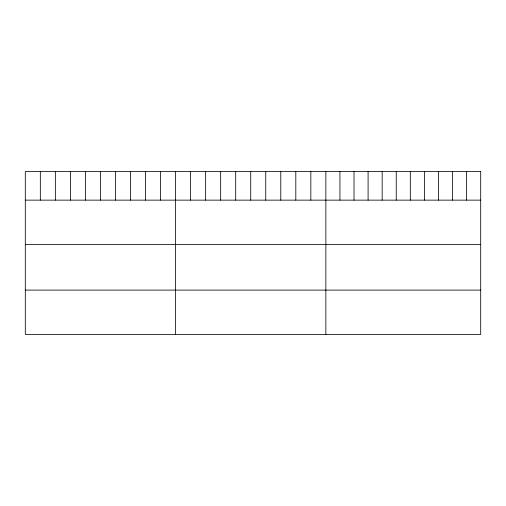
<?xml version="1.0" encoding="UTF-8"?>
<svg xmlns="http://www.w3.org/2000/svg" width="506" height="506" viewBox="0 0 506 506"><rect width="100%" height="100%" fill="white"/><g stroke="black" fill="none" stroke-linecap="round" stroke-linejoin="round"><path stroke-width="0.76" d="M25.3 200.136L480.7 200.136M25.3 244.449L480.7 244.449M25.3 290.102L480.7 290.102M466.627 171.585L466.627 200.136M452.547 171.585L452.547 200.136M438.474 171.585L438.474 200.136M424.395 171.585L424.395 200.136M410.322 171.585L410.322 200.136M396.242 171.585L396.242 200.136M382.169 171.585L382.169 200.136M368.09 171.585L368.09 200.136M354.017 171.585L354.017 200.136M339.937 171.585L339.937 200.136M325.864 171.585L325.864 334.415M310.836 171.585L310.836 200.136M295.808 171.585L295.808 200.136M280.779 171.585L280.779 200.136M265.751 171.585L265.751 200.136M250.723 171.585L250.723 200.136M235.695 171.585L235.695 200.136M220.667 171.585L220.667 200.136M205.638 171.585L205.638 200.136M190.61 171.585L190.61 200.136M175.582 171.585L175.582 334.415M160.554 171.585L160.554 200.136M145.526 171.585L145.526 200.136M130.497 171.585L130.497 200.136M115.469 171.585L115.469 200.136M100.441 171.585L100.441 200.136M85.413 171.585L85.413 200.136M70.385 171.585L70.385 200.136M55.356 171.585L55.356 200.136M40.328 171.585L40.328 200.136M480.7 171.585L25.3 171.585L25.3 334.415L480.7 334.415L480.7 171.585"/></g></svg>
